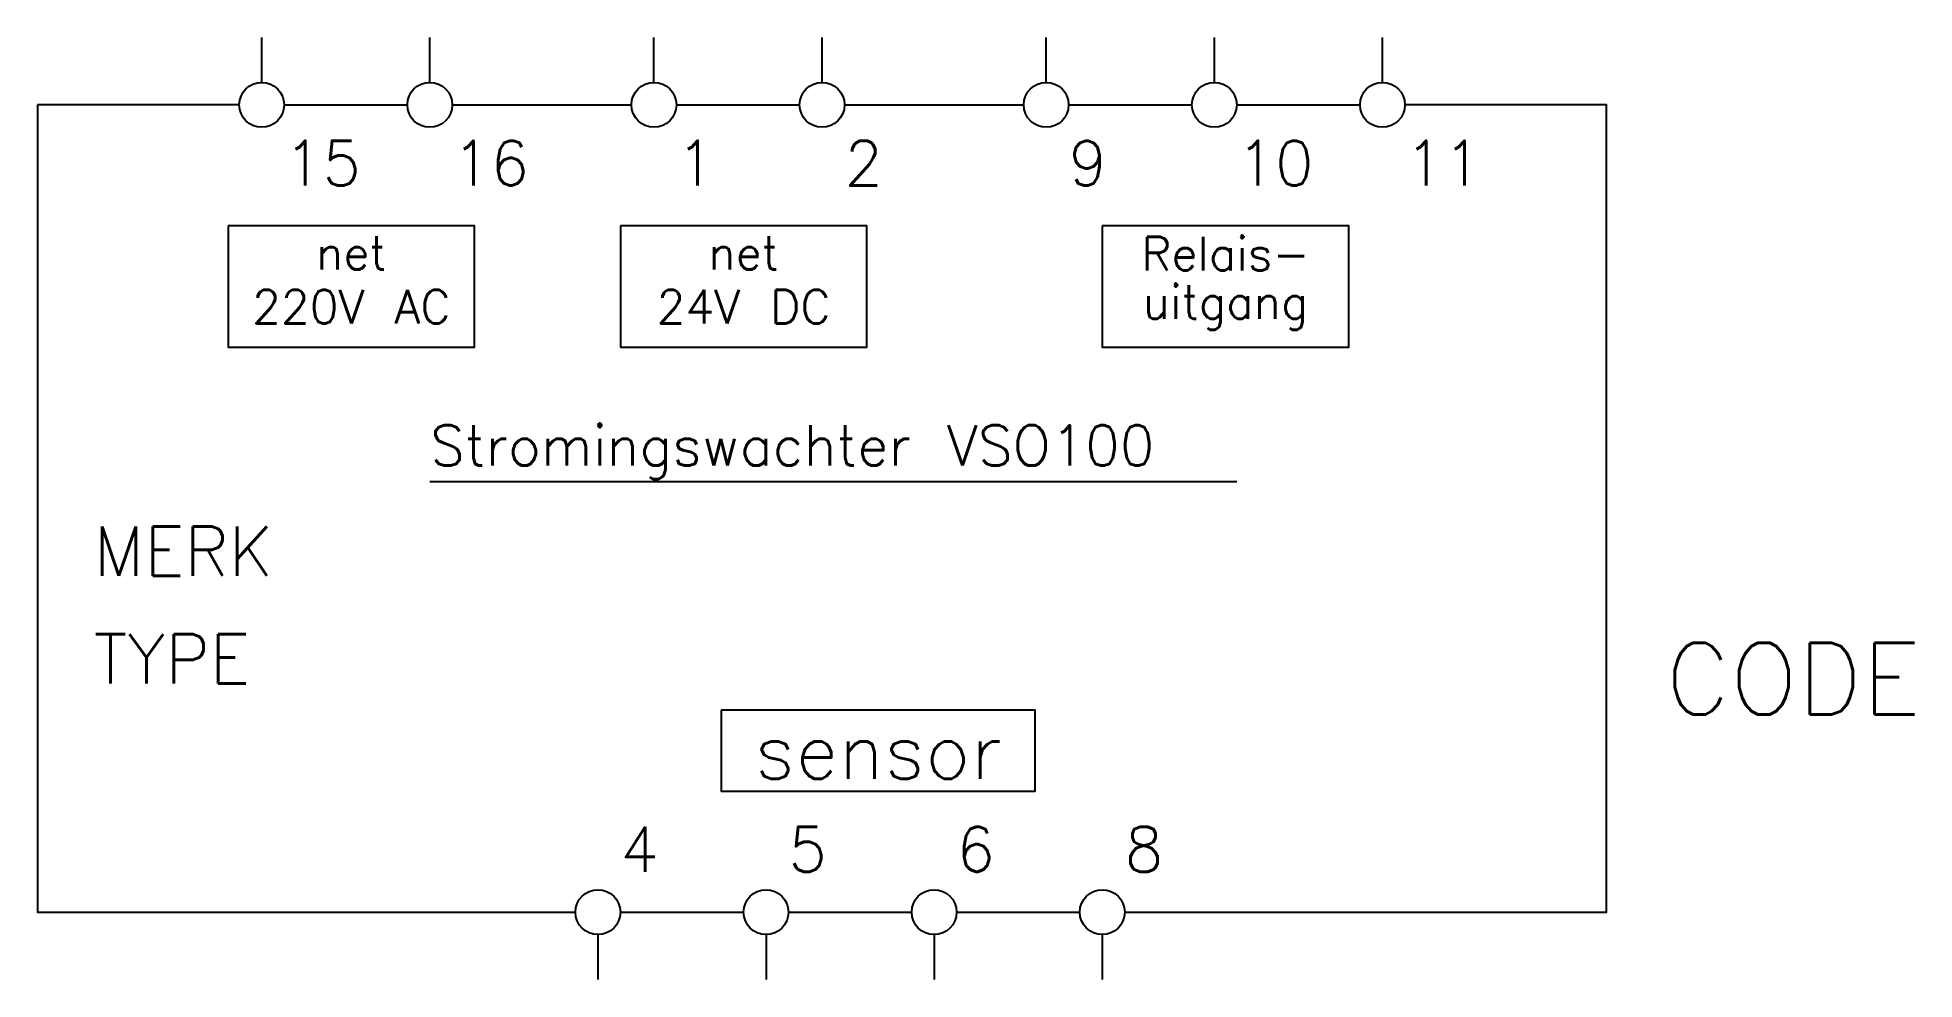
# Model space of a CAD drawing. Extents: x 25 to 108.7, y 60 to 102.
import ezdxf
from ezdxf.enums import TextEntityAlignment as Align

# ---------------------------------------------------------------- set-up
doc = ezdxf.new("R2010")
doc.units = 0
doc.header["$LTSCALE"] = 0.3
doc.linetypes.add('DASHED', pattern=[0])
for name, color, linetype in [('1', 8, 'CONTINUOUS'), ('10', 8, 'DASHED'), ('12', 30, 'DASHED'), ('3', 30, 'CONTINUOUS')]:
    doc.layers.add(name, color=color, linetype=linetype)
doc.styles.get("Standard").update_dxf_attribs({"font": 'txt.shx'})

msp = doc.modelspace()

# ---------------------------------------------------------------- linework, layer by layer
at = {"layer": '1', "color": 0}
for p, q in [((35, 100), (35, 102)), ((42.5, 100), (42.5, 102)), ((52.5, 100), (52.5, 102)), ((60, 100), (60, 102)), ((70, 100), (70, 102)), ((77.5, 100), (77.5, 102)), ((85, 100), (85, 102)), ((42.5, 82.2), (78.5, 82.2)), ((50, 62), (50, 60)), ((57.5, 62), (57.5, 60)), ((65, 62), (65, 60)), ((72.5, 62), (72.5, 60))]:
    msp.add_line(p, q, dxfattribs=at)
for points in [[(33.5, 93.6), (33.5, 88.2), (44.5, 88.2), (44.5, 93.6)], [(51, 93.6), (51, 88.2), (62, 88.2), (62, 93.6)], [(72.5, 93.6), (72.5, 88.2), (83.5, 88.2), (83.5, 93.6)], [(55.5, 72), (55.5, 68.4), (69.5, 68.4), (69.5, 72)]]:
    msp.add_lwpolyline(points, close=True, dxfattribs=at)
for centre in [(35, 99), (42.5, 99), (52.5, 99), (60, 99), (70, 99), (77.5, 99), (85, 99), (50, 63), (57.5, 63), (65, 63), (72.5, 63)]:
    msp.add_circle(centre, 1, dxfattribs=at)
at = {"layer": '10', "color": 0}
for p, q in [((36, 99), (41.5, 99)), ((43.5, 99), (51.5, 99)), ((53.5, 99), (59, 99)), ((61, 99), (69, 99)), ((71, 99), (76.5, 99)), ((78.5, 99), (84, 99))]:
    msp.add_line(p, q, dxfattribs=at)
for points in [[(25, 99), (25, 63), (49, 63)], [(34, 99), (25, 99)], [(73.5, 63), (95, 63), (95, 99), (86, 99)], [(51, 63), (56.5, 63)], [(58.5, 63), (64, 63)], [(66, 63), (71.5, 63)]]:
    msp.add_lwpolyline(points, dxfattribs=at)

# ---------------------------------------------------------------- texts
at = {"layer": '1', "color": 0}
for s, height, p in [('15', 2, (36, 95.4)), ('16', 2, (43.5, 95.4)), ('1', 2, (53.5, 95.4)), ('2', 2, (61, 95.4)), ('9', 2, (71, 95.4)), ('10', 2, (78.5, 95.4)), ('11', 2, (86, 95.4)), ('Stromingswachter VSO100', 1.8, (42.519, 82.91)), ('4', 2, (51, 64.8)), ('5', 2, (58.5, 64.8)), ('6', 2, (66, 64.8)), ('8', 2, (73.5, 64.8))]:
    msp.add_text(s, height=height, dxfattribs=at).set_placement(p)
for s, height, p in [('net', 1.5, (39, 92.4)), ('net', 1.5, (56.5, 92.4)), ('Relais-', 1.5, (78, 92.4)), ('220V AC', 1.5, (39, 90)), ('24V DC', 1.5, (56.5, 90)), ('uitgang', 1.5, (78, 90)), ('sensor', 2.5, (62.5, 70.2))]:
    msp.add_text(s, height=height, dxfattribs=at).set_placement(p, align=Align.MIDDLE)
at = {"layer": '12', "color": 0}
msp.add_attdef('CODE', (97.626, 71.807), '', height=3.2, dxfattribs=at)
at = {"layer": '3', "color": 0}
for tag, p, s in [('MERK', (27.5, 78), 'ifm electronic'), ('TYPE', (27.5, 73.2), 'VZ31')]:
    msp.add_attdef(tag, p, s, height=2.2, dxfattribs=at)

doc.saveas('drawing.dxf')
